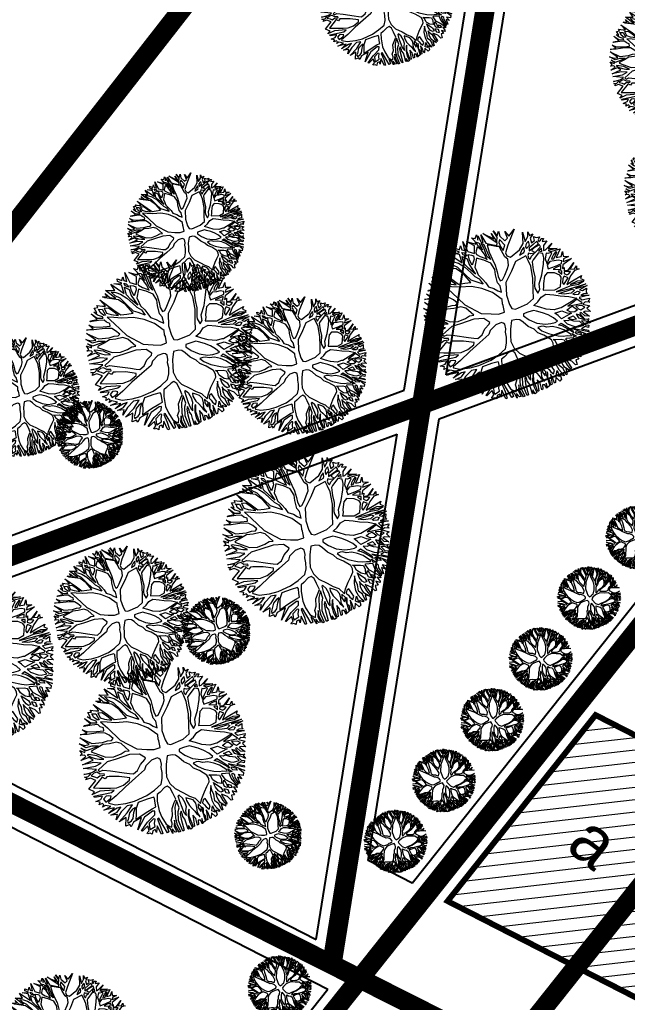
# Model space of a CAD drawing. Header units: metres. Extents: x -664657 to -643449, y -1076720 to -1062383.
# Drawn here: x -661167.8 to -661136.5, y -1065531.4 to -1065480.8 of the extents above; entities that cross this region are included whole.
import ezdxf

# ---------------------------------------------------------------- set-up
doc = ezdxf.new("R2010")
doc.units = ezdxf.units.M
doc.header["$LTSCALE"] = 0.1
doc.linetypes.add('DASHED', pattern=[19.05, 12.7, -6.35])
doc.linetypes.add('DIVIDE', pattern=[31.75, 12.7, -6.35, 0, -6.35, 0, -6.35])
doc.layers.get('0').update_dxf_attribs({"color": 8, "lineweight": 9})
for name, color, linetype in [('AA_THER_DOPRAVA', 142, 'Continuous'), ('AA_THER_KOMUNIKACE', 201, 'Continuous'), ('AA_THER_popis', 6, 'Continuous'), ('AA_THER_SRAFY KATASTR', 14, 'Continuous'), ('AA_THER_čerchovaná', 84, 'DIVIDE')]:
    doc.layers.add(name, color=color, linetype=linetype)
doc.layers.add('AA_THER_STAFAZ', color=252, linetype='Continuous', lineweight=0)
doc.styles.get("Standard").update_dxf_attribs({"font": 'arial.ttf', "width": 0.8})

# ---------------------------------------------------------------- blocks, each defined once
blk = doc.blocks.new('A$C0C461CEA')
for p, q in [((0.101, 0.706), (0.094, 0.804)), ((0.094, 0.804), (0.195, 0.61)), ((0.191, 0.795), (0.205, 0.826)), ((0.231, 0.749), (0.191, 0.795)), ((0.205, 0.826), (0.247, 0.779)), ((0.247, 0.779), (0.283, 0.818)), ((0.283, 0.818), (0.273, 0.766)), ((0.303, 0.735), (0.335, 0.855)), ((0.335, 0.855), (0.332, 0.706)), ((0.448, 0.732), (0.381, 0.832)), ((0.381, 0.832), (0.473, 0.745)), ((0.483, 0.777), (0.463, 0.845)), ((0.463, 0.845), (0.503, 0.812)), ((0.503, 0.812), (0.541, 0.849)), ((0.541, 0.849), (0.523, 0.775)), ((0.523, 0.775), (0.552, 0.829)), ((0.552, 0.829), (0.55, 0.733)), ((0.572, 0.716), (0.592, 0.82)), ((0.592, 0.82), (0.599, 0.69)), ((0.732, 0.619), (0.623, 0.824)), ((0.623, 0.824), (0.721, 0.691)), ((-0.108, 0.579), (-0.136, 0.688)), ((-0.136, 0.688), (-0.031, 0.479)), ((-0.062, 0.681), (-0.084, 0.71)), ((-0.084, 0.71), (-0.025, 0.681)), ((0.086, 0.573), (-0.062, 0.681)), ((-0.025, 0.681), (-0.029, 0.73)), ((-0.029, 0.73), (-0.001, 0.656)), ((0.063, 0.606), (-0.009, 0.765)), ((-0.009, 0.765), (0.101, 0.706)), ((0.049, 0.709), (0.1, 0.674)), ((0.071, 0.64), (0.049, 0.709)), ((0.1, 0.674), (0.148, 0.626)), ((0.214, 0.725), (0.134, 0.788)), ((0.134, 0.788), (0.212, 0.751)), ((0.195, 0.61), (0.214, 0.725)), ((0.212, 0.751), (0.231, 0.749)), ((0.226, 0.644), (0.236, 0.684)), ((0.236, 0.684), (0.278, 0.625)), ((0.256, 0.734), (0.28, 0.713)), ((0.257, 0.695), (0.256, 0.734)), ((0.272, 0.676), (0.257, 0.695)), ((0.291, 0.657), (0.272, 0.676)), ((0.273, 0.766), (0.303, 0.735)), ((0.28, 0.713), (0.29, 0.678)), ((0.29, 0.678), (0.291, 0.657)), ((0.298, 0.594), (0.316, 0.668)), ((0.316, 0.668), (0.354, 0.641)), ((0.332, 0.706), (0.398, 0.641)), ((0.398, 0.641), (0.448, 0.732)), ((0.438, 0.663), (0.419, 0.639)), ((0.471, 0.697), (0.438, 0.663)), ((0.482, 0.682), (0.471, 0.697)), ((0.473, 0.745), (0.483, 0.777)), ((0.492, 0.669), (0.482, 0.682)), ((0.49, 0.711), (0.491, 0.762)), ((0.505, 0.682), (0.49, 0.711)), ((0.491, 0.762), (0.519, 0.739)), ((0.503, 0.634), (0.492, 0.669)), ((0.518, 0.634), (0.505, 0.682)), ((0.519, 0.739), (0.518, 0.634)), ((0.539, 0.622), (0.547, 0.66)), ((0.544, 0.723), (0.568, 0.689)), ((0.547, 0.66), (0.544, 0.723)), ((0.55, 0.733), (0.572, 0.716)), ((0.568, 0.689), (0.562, 0.609)), ((0.6, 0.66), (0.581, 0.563)), ((0.599, 0.69), (0.656, 0.641)), ((0.629, 0.644), (0.6, 0.66)), ((0.721, 0.691), (0.725, 0.772)), ((0.725, 0.772), (0.739, 0.638)), ((0.739, 0.638), (0.773, 0.691)), ((0.773, 0.691), (0.762, 0.79)), ((0.762, 0.79), (0.78, 0.708)), ((0.78, 0.708), (0.782, 0.71)), ((0.782, 0.71), (0.826, 0.755)), ((0.826, 0.755), (0.807, 0.687)), ((0.807, 0.687), (0.84, 0.599)), ((1.024, 0.679), (0.847, 0.53)), ((0.888, 0.613), (0.897, 0.711)), ((0.897, 0.711), (0.915, 0.627)), ((0.915, 0.627), (1.024, 0.679)), ((-0.291, 0.473), (-0.326, 0.577)), ((-0.326, 0.577), (-0.279, 0.488)), ((-0.256, 0.522), (-0.284, 0.582)), ((-0.284, 0.582), (-0.25, 0.553)), ((-0.25, 0.553), (-0.251, 0.627)), ((-0.251, 0.627), (-0.205, 0.61)), ((-0.215, 0.587), (-0.164, 0.562)), ((-0.208, 0.57), (-0.215, 0.587)), ((-0.212, 0.536), (-0.208, 0.57)), ((-0.186, 0.48), (-0.212, 0.536)), ((-0.205, 0.61), (-0.205, 0.641)), ((-0.205, 0.641), (-0.143, 0.596)), ((-0.164, 0.562), (-0.163, 0.47)), ((-0.143, 0.596), (-0.108, 0.579)), ((-0.134, 0.562), (-0.138, 0.487)), ((-0.111, 0.544), (-0.134, 0.562)), ((-0.084, 0.536), (-0.111, 0.544)), ((-0.05, 0.471), (-0.084, 0.536)), ((-0.001, 0.656), (0.063, 0.606)), ((0.115, 0.58), (0.071, 0.64)), ((0.141, 0.467), (0.086, 0.573)), ((0.154, 0.458), (0.115, 0.58)), ((0.148, 0.626), (0.198, 0.54)), ((0.198, 0.54), (0.234, 0.438)), ((0.212, 0.581), (0.226, 0.644)), ((0.236, 0.499), (0.212, 0.581)), ((0.278, 0.625), (0.267, 0.543)), ((0.267, 0.543), (0.281, 0.388)), ((0.299, 0.519), (0.298, 0.594)), ((0.359, 0.578), (0.299, 0.519)), ((0.392, 0.572), (0.318, 0.477)), ((0.354, 0.641), (0.373, 0.618)), ((0.373, 0.618), (0.359, 0.578)), ((0.469, 0.501), (0.392, 0.572)), ((0.419, 0.639), (0.417, 0.618)), ((0.417, 0.618), (0.449, 0.568)), ((0.449, 0.568), (0.492, 0.518)), ((0.512, 0.575), (0.503, 0.634)), ((0.511, 0.491), (0.512, 0.575)), ((0.53, 0.531), (0.539, 0.622)), ((0.551, 0.471), (0.53, 0.531)), ((0.562, 0.609), (0.551, 0.471)), ((0.581, 0.563), (0.574, 0.456)), ((0.699, 0.587), (0.629, 0.644)), ((0.656, 0.641), (0.716, 0.594)), ((0.735, 0.569), (0.699, 0.587)), ((0.716, 0.594), (0.732, 0.619)), ((0.736, 0.502), (0.735, 0.569)), ((0.756, 0.617), (0.75, 0.55)), ((0.75, 0.55), (0.759, 0.494)), ((0.785, 0.647), (0.756, 0.617)), ((0.759, 0.494), (0.811, 0.549)), ((0.847, 0.53), (0.772, 0.454)), ((0.811, 0.549), (0.785, 0.647)), ((0.84, 0.599), (0.888, 0.613)), ((1.039, 0.454), (1.103, 0.589)), ((1.103, 0.589), (1.074, 0.465)), ((1.137, 0.506), (1.166, 0.562)), ((1.166, 0.562), (1.164, 0.508)), ((-0.394, 0.371), (-0.482, 0.412)), ((-0.482, 0.412), (-0.394, 0.388)), ((-0.394, 0.388), (-0.424, 0.459)), ((-0.424, 0.459), (-0.372, 0.399)), ((-0.386, 0.487), (-0.377, 0.497)), ((-0.28, 0.452), (-0.386, 0.487)), ((-0.377, 0.497), (-0.291, 0.473)), ((-0.372, 0.399), (-0.265, 0.347)), ((-0.209, 0.421), (-0.28, 0.452)), ((-0.279, 0.488), (-0.209, 0.448)), ((-0.207, 0.472), (-0.256, 0.522)), ((-0.209, 0.448), (-0.207, 0.472)), ((-0.194, 0.381), (-0.209, 0.421)), ((-0.163, 0.47), (-0.186, 0.48)), ((-0.157, 0.436), (-0.114, 0.321)), ((-0.081, 0.391), (-0.157, 0.436)), ((-0.138, 0.487), (-0.095, 0.443)), ((-0.095, 0.443), (-0.013, 0.385)), ((-0.013, 0.385), (-0.05, 0.471)), ((-0.031, 0.479), (0.019, 0.379)), ((0.175, 0.322), (0.141, 0.467)), ((0.193, 0.345), (0.154, 0.458)), ((0.234, 0.438), (0.258, 0.367)), ((0.281, 0.388), (0.236, 0.499)), ((0.314, 0.414), (0.309, 0.363)), ((0.318, 0.477), (0.314, 0.414)), ((0.532, 0.422), (0.469, 0.501)), ((0.492, 0.518), (0.511, 0.491)), ((0.54, 0.324), (0.532, 0.422)), ((0.574, 0.456), (0.571, 0.374)), ((0.738, 0.409), (0.736, 0.502)), ((0.76, 0.363), (0.738, 0.409)), ((0.772, 0.454), (0.768, 0.41)), ((0.768, 0.41), (0.8, 0.37)), ((0.8, 0.37), (0.955, 0.401)), ((0.955, 0.401), (1.039, 0.454)), ((1.022, 0.404), (0.983, 0.384)), ((1.008, 0.359), (1.022, 0.404)), ((1.06, 0.421), (1.046, 0.396)), ((1.046, 0.396), (1.046, 0.37)), ((1.085, 0.438), (1.06, 0.421)), ((1.074, 0.465), (1.137, 0.506)), ((1.117, 0.447), (1.085, 0.438)), ((1.102, 0.394), (1.117, 0.447)), ((1.154, 0.472), (1.142, 0.409)), ((1.142, 0.409), (1.193, 0.416)), ((1.213, 0.508), (1.154, 0.472)), ((1.164, 0.508), (1.213, 0.508)), ((1.193, 0.416), (1.206, 0.47)), ((1.206, 0.47), (1.232, 0.441)), ((1.232, 0.441), (1.276, 0.429)), ((1.276, 0.429), (1.239, 0.399)), ((1.239, 0.399), (1.239, 0.378)), ((1.266, 0.383), (1.281, 0.398)), ((1.281, 0.398), (1.308, 0.383)), ((-0.495, 0.221), (-0.55, 0.309)), ((-0.55, 0.309), (-0.495, 0.256)), ((-0.436, 0.238), (-0.503, 0.376)), ((-0.503, 0.376), (-0.397, 0.235)), ((-0.256, 0.32), (-0.394, 0.371)), ((-0.265, 0.347), (-0.176, 0.312)), ((-0.174, 0.275), (-0.256, 0.32)), ((-0.162, 0.346), (-0.194, 0.381)), ((-0.176, 0.312), (-0.162, 0.346)), ((-0.142, 0.224), (-0.174, 0.275)), ((-0.114, 0.321), (-0.04, 0.095)), ((0.012, 0.333), (-0.081, 0.391)), ((0.154, 0.269), (0.012, 0.333)), ((0.019, 0.379), (0.096, 0.349)), ((0.096, 0.349), (0.175, 0.322)), ((0.266, 0.178), (0.154, 0.269)), ((0.24, 0.295), (0.193, 0.345)), ((0.308, 0.222), (0.24, 0.295)), ((0.258, 0.367), (0.296, 0.309)), ((0.296, 0.309), (0.308, 0.222)), ((0.309, 0.363), (0.334, 0.286)), ((0.334, 0.286), (0.348, 0.221)), ((0.513, 0.258), (0.54, 0.324)), ((0.551, 0.283), (0.534, 0.218)), ((0.571, 0.374), (0.551, 0.283)), ((0.694, 0.255), (0.731, 0.289)), ((0.834, 0.289), (0.726, 0.197)), ((0.731, 0.289), (0.76, 0.363)), ((0.992, 0.29), (0.834, 0.289)), ((0.943, 0.354), (0.922, 0.336)), ((0.922, 0.336), (0.992, 0.342)), ((0.983, 0.384), (0.943, 0.354)), ((0.99, 0.219), (0.992, 0.29)), ((0.992, 0.342), (1.008, 0.359)), ((1.019, 0.28), (1.014, 0.25)), ((1.04, 0.305), (1.019, 0.28)), ((1.065, 0.28), (1.04, 0.305)), ((1.046, 0.37), (1.102, 0.394)), ((1.057, 0.251), (1.11, 0.266)), ((1.084, 0.364), (1.065, 0.329)), ((1.065, 0.329), (1.216, 0.353)), ((1.11, 0.266), (1.065, 0.28)), ((1.151, 0.377), (1.084, 0.364)), ((1.115, 0.327), (1.094, 0.318)), ((1.094, 0.318), (1.123, 0.272)), ((1.157, 0.334), (1.115, 0.327)), ((1.123, 0.272), (1.221, 0.303)), ((1.216, 0.393), (1.151, 0.377)), ((1.223, 0.332), (1.157, 0.334)), ((1.221, 0.277), (1.173, 0.268)), ((1.173, 0.268), (1.209, 0.239)), ((1.209, 0.239), (1.221, 0.277)), ((1.216, 0.353), (1.216, 0.393)), ((1.221, 0.303), (1.223, 0.332)), ((1.265, 0.299), (1.236, 0.242)), ((1.239, 0.378), (1.266, 0.383)), ((1.263, 0.236), (1.379, 0.275)), ((1.336, 0.335), (1.265, 0.299)), ((1.308, 0.383), (1.275, 0.358)), ((1.275, 0.358), (1.336, 0.335)), ((1.379, 0.275), (1.301, 0.236)), ((-0.612, 0.165), (-0.577, 0.172)), ((-0.557, 0.142), (-0.612, 0.165)), ((-0.577, 0.172), (-0.583, 0.229)), ((-0.583, 0.229), (-0.536, 0.174)), ((-0.551, 0.117), (-0.557, 0.142)), ((-0.526, 0.187), (-0.556, 0.247)), ((-0.556, 0.247), (-0.505, 0.187)), ((-0.536, 0.174), (-0.526, 0.187)), ((-0.505, 0.187), (-0.335, 0.163)), ((-0.495, 0.256), (-0.436, 0.238)), ((-0.415, 0.205), (-0.495, 0.221)), ((-0.444, 0.15), (-0.46, 0.141)), ((-0.46, 0.141), (-0.318, -0.013)), ((-0.353, 0.149), (-0.444, 0.15)), ((-0.335, 0.163), (-0.415, 0.205)), ((-0.397, 0.235), (-0.263, 0.181)), ((-0.273, 0.155), (-0.353, 0.149)), ((-0.191, 0.121), (-0.273, 0.155)), ((-0.263, 0.181), (-0.194, 0.167)), ((-0.194, 0.167), (-0.145, 0.146)), ((-0.145, 0.146), (-0.114, 0.159)), ((-0.114, 0.159), (-0.142, 0.224)), ((0.364, 0.065), (0.266, 0.178)), ((0.348, 0.221), (0.354, 0.16)), ((0.354, 0.16), (0.409, 0.103)), ((0.485, 0.148), (0.513, 0.258)), ((0.498, 0.096), (0.485, 0.148)), ((0.534, 0.218), (0.533, 0.155)), ((0.533, 0.155), (0.567, 0.153)), ((0.567, 0.153), (0.619, 0.192)), ((0.726, 0.197), (0.588, 0.099)), ((0.619, 0.192), (0.694, 0.255)), ((0.934, -0.024), (0.985, 0.138)), ((0.985, 0.138), (0.99, 0.219)), ((1.029, 0.181), (0.99, 0.078)), ((1.014, 0.25), (1.022, 0.223)), ((1.022, 0.223), (1.057, 0.251)), ((1.054, 0.196), (1.029, 0.181)), ((1.161, 0.247), (1.054, 0.196)), ((1.15, 0.081), (1.193, 0.151)), ((1.207, 0.21), (1.161, 0.247)), ((1.193, 0.151), (1.207, 0.21)), ((1.249, 0.194), (1.201, 0.132)), ((1.201, 0.132), (1.201, 0.118)), ((1.236, 0.242), (1.263, 0.236)), ((1.268, 0.179), (1.249, 0.194)), ((1.314, 0.169), (1.268, 0.179)), ((1.277, 0.128), (1.319, 0.158)), ((1.411, 0.18), (1.289, 0.213)), ((1.289, 0.213), (1.317, 0.184)), ((1.301, 0.236), (1.411, 0.18)), ((1.305, 0.077), (1.384, 0.138)), ((1.319, 0.158), (1.314, 0.169)), ((1.317, 0.184), (1.443, 0.155)), ((1.367, 0.149), (1.327, 0.131)), ((1.443, 0.155), (1.34, 0.081)), ((1.384, 0.138), (1.367, 0.149)), ((-0.493, -0.002), (-0.644, 0.041)), ((-0.644, 0.041), (-0.485, 0.03)), ((-0.635, 0.101), (-0.551, 0.117)), ((-0.519, 0.086), (-0.635, 0.101)), ((-0.509, 0.126), (-0.526, 0.126)), ((-0.526, 0.126), (-0.492, 0.08)), ((-0.485, 0.03), (-0.519, 0.086)), ((-0.416, 0.057), (-0.509, 0.126)), ((-0.492, 0.08), (-0.453, 0.038)), ((-0.453, 0.038), (-0.411, 0.003)), ((-0.354, -0.026), (-0.416, 0.057)), ((-0.411, 0.003), (-0.354, -0.026)), ((-0.099, 0.096), (-0.191, 0.121)), ((-0.05, 0.048), (-0.099, 0.096)), ((0, -0.086), (-0.05, 0.048)), ((-0.04, 0.095), (0.101, -0.11)), ((0.435, -0.079), (0.364, 0.065)), ((0.409, 0.103), (0.439, 0.053)), ((0.439, 0.053), (0.476, 0.01)), ((0.476, 0.01), (0.498, 0.096)), ((0.588, 0.099), (0.514, -0.053)), ((0.99, 0.078), (0.966, -0.017)), ((1.064, -0.035), (1.15, 0.081)), ((1.184, 0.044), (1.176, -0.007)), ((1.242, 0.072), (1.184, 0.044)), ((1.201, 0.118), (1.192, 0.06)), ((1.192, 0.06), (1.242, 0.105)), ((1.242, 0.105), (1.277, 0.128)), ((1.297, 0.051), (1.242, 0.072)), ((1.294, 0.108), (1.276, 0.086)), ((1.276, 0.086), (1.305, 0.077)), ((1.327, 0.131), (1.294, 0.108)), ((1.347, 0.037), (1.297, 0.051)), ((1.34, 0.081), (1.406, 0.061)), ((1.386, 0.006), (1.347, 0.037)), ((1.367, -0.026), (1.386, 0.006)), ((1.421, 0.016), (1.398, -0.011)), ((1.406, 0.061), (1.454, 0.109)), ((1.495, 0.013), (1.421, 0.016)), ((1.454, 0.109), (1.431, 0.05)), ((1.431, 0.05), (1.495, 0.013)), ((-0.672, -0.144), (-0.697, -0.115)), ((-0.697, -0.115), (-0.649, -0.134)), ((-0.599, -0.118), (-0.687, -0.081)), ((-0.687, -0.081), (-0.582, -0.108)), ((-0.508, -0.101), (-0.659, -0.004)), ((-0.659, -0.004), (-0.5, -0.057)), ((-0.649, -0.134), (-0.599, -0.118)), ((-0.561, -0.129), (-0.611, -0.142)), ((-0.582, -0.108), (-0.544, -0.105)), ((-0.519, -0.137), (-0.561, -0.129)), ((-0.544, -0.105), (-0.508, -0.101)), ((-0.5, -0.057), (-0.412, -0.054)), ((-0.412, -0.054), (-0.493, -0.002)), ((-0.33, -0.078), (-0.491, -0.12)), ((-0.491, -0.12), (-0.481, -0.145)), ((-0.208, -0.104), (-0.33, -0.078)), ((-0.318, -0.013), (-0.221, -0.06)), ((-0.221, -0.06), (-0.118, -0.072)), ((-0.023, -0.134), (-0.208, -0.104)), ((-0.118, -0.072), (-0.051, -0.067)), ((-0.051, -0.067), (0, -0.086)), ((0.101, -0.11), (0.215, -0.18)), ((0.412, -0.132), (0.435, -0.079)), ((0.514, -0.053), (0.492, -0.182)), ((0.864, -0.159), (0.934, -0.024)), ((0.908, -0.119), (0.897, -0.15)), ((0.966, -0.017), (0.908, -0.119)), ((0.946, -0.198), (0.973, -0.127)), ((0.973, -0.127), (1.064, -0.035)), ((1.084, -0.067), (1.026, -0.151)), ((1.138, -0.047), (1.084, -0.067)), ((1.225, -0.095), (1.138, -0.047)), ((1.176, -0.007), (1.277, -0.02)), ((1.271, -0.153), (1.225, -0.095)), ((1.231, -0.04), (1.321, -0.091)), ((1.289, -0.041), (1.231, -0.04)), ((1.277, -0.02), (1.367, -0.026)), ((1.324, -0.116), (1.277, -0.096)), ((1.277, -0.096), (1.303, -0.157)), ((1.346, -0.047), (1.289, -0.041)), ((1.303, -0.157), (1.324, -0.116)), ((1.321, -0.091), (1.346, -0.047)), ((1.374, -0.053), (1.346, -0.093)), ((1.346, -0.093), (1.374, -0.091)), ((1.374, -0.091), (1.353, -0.129)), ((1.353, -0.129), (1.41, -0.147)), ((1.514, -0.029), (1.374, -0.053)), ((1.398, -0.011), (1.514, -0.029)), ((1.41, -0.147), (1.519, -0.094)), ((1.519, -0.094), (1.431, -0.145)), ((-0.721, -0.288), (-0.583, -0.227)), ((-0.701, -0.157), (-0.672, -0.144)), ((-0.634, -0.167), (-0.701, -0.157)), ((-0.49, -0.229), (-0.658, -0.302)), ((-0.583, -0.227), (-0.634, -0.167)), ((-0.611, -0.142), (-0.575, -0.175)), ((-0.575, -0.175), (-0.552, -0.204)), ((-0.552, -0.204), (-0.506, -0.197)), ((-0.491, -0.179), (-0.519, -0.137)), ((-0.506, -0.197), (-0.448, -0.22)), ((-0.444, -0.203), (-0.491, -0.179)), ((-0.465, -0.267), (-0.49, -0.229)), ((-0.481, -0.145), (-0.435, -0.149)), ((-0.431, -0.251), (-0.465, -0.267)), ((-0.448, -0.22), (-0.444, -0.203)), ((-0.435, -0.149), (-0.35, -0.207)), ((-0.402, -0.266), (-0.431, -0.251)), ((-0.35, -0.207), (-0.2, -0.314)), ((0.101, -0.19), (-0.023, -0.134)), ((0.147, -0.271), (0.101, -0.19)), ((0.215, -0.18), (0.302, -0.23)), ((0.302, -0.23), (0.386, -0.241)), ((0.386, -0.241), (0.412, -0.157)), ((0.412, -0.157), (0.412, -0.132)), ((0.492, -0.182), (0.493, -0.246)), ((0.493, -0.246), (0.533, -0.274)), ((0.71, -0.29), (0.814, -0.262)), ((0.814, -0.262), (0.864, -0.159)), ((0.897, -0.15), (0.901, -0.228)), ((0.901, -0.228), (0.946, -0.198)), ((1.009, -0.187), (0.98, -0.225)), ((0.98, -0.225), (1.12, -0.297)), ((1.026, -0.151), (1.009, -0.187)), ((1.208, -0.294), (1.276, -0.187)), ((1.287, -0.212), (1.256, -0.26)), ((1.256, -0.26), (1.262, -0.288)), ((1.262, -0.288), (1.356, -0.236)), ((1.276, -0.187), (1.271, -0.153)), ((1.318, -0.192), (1.287, -0.212)), ((1.394, -0.229), (1.298, -0.308)), ((1.356, -0.236), (1.318, -0.192)), ((1.347, -0.14), (1.333, -0.161)), ((1.333, -0.161), (1.36, -0.194)), ((1.368, -0.148), (1.347, -0.14)), ((1.36, -0.194), (1.389, -0.194)), ((1.4, -0.166), (1.368, -0.148)), ((1.389, -0.194), (1.421, -0.179)), ((1.476, -0.191), (1.394, -0.229)), ((1.421, -0.179), (1.4, -0.166)), ((1.431, -0.145), (1.486, -0.17)), ((1.541, -0.201), (1.476, -0.191)), ((1.486, -0.17), (1.527, -0.148)), ((1.527, -0.148), (1.511, -0.184)), ((1.511, -0.184), (1.541, -0.201)), ((-0.722, -0.374), (-0.67, -0.354)), ((-0.605, -0.381), (-0.722, -0.374)), ((-0.67, -0.354), (-0.721, -0.288)), ((-0.658, -0.302), (-0.588, -0.343)), ((-0.429, -0.459), (-0.605, -0.381)), ((-0.588, -0.343), (-0.459, -0.411)), ((-0.281, -0.328), (-0.402, -0.266)), ((-0.167, -0.411), (-0.281, -0.328)), ((-0.2, -0.314), (-0.141, -0.358)), ((-0.141, -0.358), (-0.098, -0.387)), ((-0.098, -0.387), (-0.025, -0.371)), ((-0.025, -0.371), (0.046, -0.318)), ((0.046, -0.318), (0.128, -0.29)), ((0.101, -0.37), (0.06, -0.41)), ((0.202, -0.337), (0.101, -0.37)), ((0.128, -0.29), (0.147, -0.271)), ((0.284, -0.347), (0.202, -0.337)), ((0.301, -0.364), (0.284, -0.347)), ((0.295, -0.448), (0.313, -0.389)), ((0.313, -0.389), (0.301, -0.364)), ((0.414, -0.386), (0.348, -0.481)), ((0.482, -0.404), (0.414, -0.386)), ((0.533, -0.274), (0.71, -0.29)), ((0.601, -0.382), (0.587, -0.408)), ((0.66, -0.39), (0.601, -0.382)), ((0.74, -0.406), (0.66, -0.39)), ((0.773, -0.347), (0.846, -0.329)), ((0.833, -0.407), (0.773, -0.347)), ((0.846, -0.329), (0.914, -0.295)), ((0.914, -0.295), (0.987, -0.292)), ((0.987, -0.292), (1.076, -0.35)), ((1.076, -0.35), (1.146, -0.402)), ((1.12, -0.297), (1.208, -0.294)), ((1.322, -0.346), (1.122, -0.328)), ((1.122, -0.328), (1.314, -0.377)), ((1.146, -0.366), (1.331, -0.398)), ((1.205, -0.406), (1.146, -0.366)), ((1.298, -0.308), (1.389, -0.301)), ((1.314, -0.377), (1.526, -0.421)), ((1.436, -0.382), (1.322, -0.346)), ((1.439, -0.334), (1.334, -0.329)), ((1.334, -0.329), (1.521, -0.375)), ((1.389, -0.301), (1.527, -0.295)), ((1.521, -0.375), (1.436, -0.382)), ((1.513, -0.369), (1.439, -0.334)), ((1.527, -0.295), (1.496, -0.321)), ((1.496, -0.321), (1.528, -0.358)), ((1.528, -0.358), (1.513, -0.369)), ((-0.671, -0.512), (-0.715, -0.477)), ((-0.715, -0.477), (-0.643, -0.483)), ((-0.705, -0.422), (-0.705, -0.403)), ((-0.705, -0.403), (-0.475, -0.468)), ((-0.602, -0.457), (-0.705, -0.422)), ((-0.697, -0.539), (-0.671, -0.512)), ((-0.643, -0.483), (-0.602, -0.457)), ((-0.562, -0.478), (-0.608, -0.497)), ((-0.608, -0.497), (-0.603, -0.545)), ((-0.528, -0.49), (-0.562, -0.478)), ((-0.5, -0.512), (-0.528, -0.49)), ((-0.523, -0.534), (-0.5, -0.512)), ((-0.475, -0.468), (-0.429, -0.459)), ((-0.459, -0.411), (-0.383, -0.446)), ((-0.274, -0.489), (-0.439, -0.537)), ((-0.383, -0.446), (-0.284, -0.456)), ((-0.284, -0.456), (-0.182, -0.436)), ((-0.099, -0.448), (-0.274, -0.489)), ((-0.182, -0.436), (-0.167, -0.411)), ((0.06, -0.41), (-0.099, -0.448)), ((0.252, -0.551), (0.271, -0.484)), ((0.271, -0.484), (0.295, -0.448)), ((0.348, -0.481), (0.309, -0.559)), ((0.518, -0.429), (0.482, -0.404)), ((0.544, -0.477), (0.518, -0.429)), ((0.574, -0.561), (0.544, -0.477)), ((0.587, -0.408), (0.628, -0.487)), ((0.628, -0.487), (0.7, -0.576)), ((0.768, -0.431), (0.74, -0.406)), ((0.831, -0.489), (0.768, -0.431)), ((0.885, -0.552), (0.831, -0.489)), ((0.896, -0.469), (0.833, -0.407)), ((0.987, -0.527), (0.896, -0.469)), ((1.146, -0.402), (1.247, -0.462)), ((1.293, -0.438), (1.205, -0.406)), ((1.247, -0.462), (1.328, -0.531)), ((1.35, -0.423), (1.293, -0.438)), ((1.308, -0.455), (1.382, -0.454)), ((1.323, -0.478), (1.308, -0.455)), ((1.367, -0.498), (1.323, -0.478)), ((1.331, -0.398), (1.35, -0.423)), ((1.403, -0.475), (1.367, -0.498)), ((1.526, -0.421), (1.375, -0.412)), ((1.375, -0.412), (1.53, -0.449)), ((1.382, -0.454), (1.403, -0.475)), ((1.434, -0.521), (1.395, -0.521)), ((1.395, -0.521), (1.492, -0.575)), ((1.53, -0.449), (1.415, -0.452)), ((1.415, -0.452), (1.445, -0.477)), ((1.485, -0.543), (1.434, -0.521)), ((1.445, -0.477), (1.505, -0.474)), ((1.505, -0.474), (1.477, -0.522)), ((1.477, -0.522), (1.485, -0.543)), ((-0.651, -0.541), (-0.697, -0.539)), ((-0.537, -0.67), (-0.676, -0.63)), ((-0.676, -0.63), (-0.569, -0.633)), ((-0.67, -0.585), (-0.643, -0.564)), ((-0.628, -0.583), (-0.67, -0.585)), ((-0.643, -0.564), (-0.651, -0.541)), ((-0.569, -0.633), (-0.628, -0.583)), ((-0.603, -0.545), (-0.555, -0.54)), ((-0.569, -0.566), (-0.571, -0.578)), ((-0.571, -0.578), (-0.503, -0.638)), ((-0.439, -0.537), (-0.569, -0.566)), ((-0.555, -0.54), (-0.523, -0.534)), ((-0.503, -0.638), (-0.373, -0.687)), ((0.165, -0.682), (0.215, -0.623)), ((0.215, -0.623), (0.252, -0.551)), ((0.276, -0.629), (0.273, -0.73)), ((0.309, -0.559), (0.276, -0.629)), ((0.627, -0.632), (0.574, -0.561)), ((0.648, -0.697), (0.627, -0.632)), ((0.68, -0.635), (0.71, -0.698)), ((0.723, -0.641), (0.68, -0.635)), ((0.7, -0.576), (0.793, -0.643)), ((0.755, -0.654), (0.723, -0.641)), ((0.793, -0.687), (0.755, -0.654)), ((0.793, -0.643), (0.86, -0.669)), ((0.927, -0.618), (0.885, -0.552)), ((0.953, -0.683), (0.927, -0.618)), ((0.973, -0.572), (1.072, -0.589)), ((0.997, -0.622), (0.973, -0.572)), ((1.063, -0.541), (0.987, -0.527)), ((1.018, -0.681), (0.997, -0.622)), ((1.084, -0.55), (1.063, -0.541)), ((1.072, -0.589), (1.119, -0.642)), ((1.24, -0.542), (1.084, -0.55)), ((1.119, -0.642), (1.171, -0.679)), ((1.135, -0.61), (1.181, -0.601)), ((1.169, -0.658), (1.135, -0.61)), ((1.218, -0.683), (1.169, -0.658)), ((1.271, -0.556), (1.173, -0.572)), ((1.173, -0.572), (1.345, -0.623)), ((1.181, -0.601), (1.228, -0.603)), ((1.228, -0.603), (1.262, -0.674)), ((1.328, -0.531), (1.24, -0.542)), ((1.339, -0.652), (1.266, -0.621)), ((1.266, -0.621), (1.279, -0.67)), ((1.32, -0.545), (1.271, -0.556)), ((1.362, -0.62), (1.32, -0.545)), ((1.367, -0.69), (1.339, -0.652)), ((1.345, -0.623), (1.362, -0.62)), ((1.492, -0.575), (1.361, -0.539)), ((1.361, -0.539), (1.376, -0.585)), ((1.404, -0.631), (1.364, -0.641)), ((1.364, -0.641), (1.432, -0.706)), ((1.376, -0.585), (1.48, -0.613)), ((1.457, -0.664), (1.404, -0.631)), ((1.461, -0.634), (1.444, -0.636)), ((1.444, -0.636), (1.457, -0.664)), ((1.48, -0.613), (1.461, -0.634)), ((-0.639, -0.698), (-0.537, -0.67)), ((-0.507, -0.691), (-0.639, -0.698)), ((-0.54, -0.767), (-0.622, -0.732)), ((-0.622, -0.732), (-0.532, -0.735)), ((-0.483, -0.76), (-0.59, -0.822)), ((-0.59, -0.822), (-0.54, -0.767)), ((-0.532, -0.735), (-0.456, -0.699)), ((-0.456, -0.699), (-0.507, -0.691)), ((-0.374, -0.724), (-0.483, -0.76)), ((-0.416, -0.81), (-0.302, -0.746)), ((-0.302, -0.746), (-0.374, -0.724)), ((-0.373, -0.687), (-0.256, -0.714)), ((-0.221, -0.753), (-0.283, -0.813)), ((-0.256, -0.714), (-0.076, -0.727)), ((-0.092, -0.771), (-0.221, -0.753)), ((-0.004, -0.791), (-0.092, -0.771)), ((-0.076, -0.727), (0.048, -0.713)), ((0.055, -0.78), (0.014, -0.86)), ((0.048, -0.713), (0.165, -0.682)), ((0.103, -0.771), (0.055, -0.78)), ((0.185, -0.745), (0.103, -0.771)), ((0.227, -0.745), (0.185, -0.745)), ((0.25, -0.786), (0.227, -0.745)), ((0.249, -0.862), (0.25, -0.786)), ((0.273, -0.73), (0.303, -0.824)), ((0.706, -0.765), (0.648, -0.697)), ((0.766, -0.864), (0.706, -0.765)), ((0.71, -0.698), (0.771, -0.775)), ((0.771, -0.775), (0.873, -0.86)), ((0.861, -0.713), (0.793, -0.687)), ((0.86, -0.669), (0.919, -0.683)), ((0.923, -0.765), (0.861, -0.713)), ((0.919, -0.683), (0.953, -0.683)), ((0.975, -0.826), (0.923, -0.765)), ((0.943, -0.738), (0.987, -0.729)), ((0.979, -0.769), (0.943, -0.738)), ((1.005, -0.804), (0.979, -0.769)), ((0.987, -0.729), (1.026, -0.796)), ((1.087, -0.68), (1.018, -0.681)), ((1.033, -0.716), (1.053, -0.774)), ((1.078, -0.743), (1.033, -0.716)), ((1.053, -0.774), (1.127, -0.856)), ((1.111, -0.744), (1.078, -0.743)), ((1.171, -0.679), (1.087, -0.68)), ((1.099, -0.713), (1.174, -0.717)), ((1.139, -0.759), (1.099, -0.713)), ((1.151, -0.786), (1.111, -0.744)), ((1.193, -0.78), (1.139, -0.759)), ((1.217, -0.83), (1.151, -0.786)), ((1.174, -0.717), (1.193, -0.78)), ((1.262, -0.674), (1.218, -0.683)), ((1.22, -0.716), (1.225, -0.775)), ((1.246, -0.741), (1.22, -0.716)), ((1.225, -0.775), (1.289, -0.835)), ((1.269, -0.792), (1.246, -0.741)), ((1.292, -0.73), (1.269, -0.733)), ((1.269, -0.733), (1.293, -0.833)), ((1.279, -0.67), (1.304, -0.696)), ((1.314, -0.791), (1.292, -0.73)), ((1.304, -0.696), (1.367, -0.69)), ((1.351, -0.74), (1.321, -0.736)), ((1.321, -0.736), (1.366, -0.826)), ((1.406, -0.775), (1.351, -0.74)), ((1.432, -0.706), (1.386, -0.715)), ((1.386, -0.715), (1.406, -0.775)), ((-0.568, -0.862), (-0.416, -0.81)), ((-0.457, -0.859), (-0.568, -0.862)), ((-0.519, -0.958), (-0.457, -0.859)), ((-0.463, -0.909), (-0.469, -0.936)), ((-0.446, -0.892), (-0.463, -0.909)), ((-0.388, -0.824), (-0.446, -0.892)), ((-0.415, -0.93), (-0.381, -0.913)), ((-0.329, -0.8), (-0.388, -0.824)), ((-0.381, -0.913), (-0.335, -0.847)), ((-0.322, -0.887), (-0.355, -0.942)), ((-0.335, -0.847), (-0.287, -0.798)), ((-0.287, -0.798), (-0.329, -0.8)), ((-0.283, -0.813), (-0.322, -0.887)), ((-0.206, -0.924), (-0.095, -0.918)), ((-0.095, -0.918), (-0.04, -0.918)), ((-0.04, -0.918), (-0.024, -0.869)), ((0.014, -0.86), (-0.027, -0.987)), ((-0.024, -0.869), (-0.002, -0.812)), ((-0.002, -0.812), (-0.004, -0.791)), ((0.243, -0.953), (0.249, -0.862)), ((0.303, -0.824), (0.376, -0.924)), ((0.75, -0.958), (0.766, -0.918)), ((0.766, -0.918), (0.766, -0.864)), ((0.789, -0.874), (0.884, -0.921)), ((0.804, -0.903), (0.789, -0.874)), ((0.804, -0.956), (0.804, -0.903)), ((0.873, -0.86), (0.932, -0.9)), ((0.884, -0.921), (0.914, -0.946)), ((0.932, -0.9), (0.98, -0.916)), ((1.031, -0.928), (0.975, -0.826)), ((0.98, -0.916), (1.029, -0.945)), ((1.045, -0.869), (1.005, -0.804)), ((1.026, -0.796), (1.051, -0.84)), ((1.075, -0.925), (1.045, -0.869)), ((1.05, -0.921), (1.086, -0.98)), ((1.051, -0.97), (1.05, -0.921)), ((1.051, -0.84), (1.075, -0.882)), ((1.075, -0.882), (1.075, -0.925)), ((1.259, -1.006), (1.085, -0.865)), ((1.085, -0.865), (1.242, -1.046)), ((1.098, -0.94), (1.107, -0.921)), ((1.107, -0.921), (1.156, -0.965)), ((1.127, -0.856), (1.163, -0.878)), ((1.163, -0.878), (1.239, -0.897)), ((1.249, -0.922), (1.189, -0.924)), ((1.239, -0.897), (1.217, -0.83)), ((1.293, -0.863), (1.24, -0.831)), ((1.24, -0.831), (1.264, -0.903)), ((1.281, -0.953), (1.249, -0.922)), ((1.264, -0.903), (1.302, -0.93)), ((1.289, -0.835), (1.269, -0.792)), ((1.293, -0.833), (1.345, -0.856)), ((1.327, -0.913), (1.293, -0.863)), ((1.366, -0.826), (1.314, -0.791)), ((1.345, -0.856), (1.318, -0.856)), ((1.318, -0.856), (1.327, -0.913)), ((-0.458, -0.964), (-0.519, -0.958)), ((-0.469, -0.936), (-0.415, -0.93)), ((-0.456, -0.999), (-0.458, -0.964)), ((-0.402, -0.959), (-0.456, -0.999)), ((-0.275, -0.955), (-0.402, -0.959)), ((-0.396, -1.075), (-0.275, -0.955)), ((-0.237, -0.968), (-0.396, -1.075)), ((-0.36, -1.114), (-0.235, -1.047)), ((-0.355, -0.942), (-0.206, -0.924)), ((-0.105, -0.95), (-0.237, -0.968)), ((-0.235, -1.047), (-0.102, -1.004)), ((-0.142, -1.045), (-0.222, -1.071)), ((-0.125, -1.059), (-0.142, -1.045)), ((-0.078, -0.962), (-0.105, -0.95)), ((-0.102, -1.004), (-0.078, -0.962)), ((-0.027, -0.987), (-0.034, -1.08)), ((0.102, -1.129), (0.142, -1.04)), ((0.184, -1.043), (0.122, -1.171)), ((0.142, -1.04), (0.206, -0.982)), ((0.246, -0.974), (0.184, -1.043)), ((0.206, -0.982), (0.243, -0.953)), ((0.23, -1.077), (0.246, -0.974)), ((0.277, -0.999), (0.264, -1.085)), ((0.292, -0.925), (0.277, -0.999)), ((0.309, -0.927), (0.292, -0.925)), ((0.33, -0.981), (0.309, -0.927)), ((0.321, -1.112), (0.333, -1.053)), ((0.333, -1.053), (0.33, -0.981)), ((0.374, -0.999), (0.362, -1.036)), ((0.362, -1.036), (0.365, -1.114)), ((0.41, -1.033), (0.374, -0.999)), ((0.376, -0.924), (0.427, -1.003)), ((0.444, -1.071), (0.41, -1.033)), ((0.427, -1.003), (0.48, -1.062)), ((0.558, -1.109), (0.631, -1.046)), ((0.631, -1.046), (0.693, -0.999)), ((0.746, -1.013), (0.692, -1.098)), ((0.693, -0.999), (0.75, -0.958)), ((0.726, -1.085), (0.746, -1.013)), ((0.79, -1.059), (0.793, -1.031)), ((0.793, -1.031), (0.796, -0.994)), ((0.796, -0.994), (0.85, -1.098)), ((0.813, -0.977), (0.804, -0.956)), ((0.841, -1.024), (0.813, -0.977)), ((0.885, -1.058), (0.841, -1.024)), ((0.914, -0.998), (0.885, -1.058)), ((0.906, -1.064), (0.934, -1.03)), ((0.914, -0.946), (0.914, -0.998)), ((0.934, -1.03), (0.94, -1.076)), ((0.939, -0.942), (0.95, -1.023)), ((0.95, -0.942), (0.939, -0.942)), ((1.04, -0.98), (0.95, -0.942)), ((0.95, -1.023), (1.001, -1.095)), ((1.029, -0.945), (1.031, -0.928)), ((1.032, -1.052), (1.04, -0.98)), ((1.059, -1.178), (1.032, -1.052)), ((1.086, -0.98), (1.051, -0.97)), ((1.059, -1.012), (1.058, -1.092)), ((1.08, -1.009), (1.059, -1.012)), ((1.097, -1.037), (1.08, -1.009)), ((1.085, -1.069), (1.097, -1.037)), ((1.105, -0.963), (1.098, -0.94)), ((1.156, -0.996), (1.105, -0.963)), ((1.192, -1.097), (1.14, -1.053)), ((1.14, -1.053), (1.155, -1.127)), ((1.156, -0.965), (1.156, -0.996)), ((1.242, -1.046), (1.185, -0.992)), ((1.185, -0.992), (1.213, -1.063)), ((1.189, -0.924), (1.265, -0.987)), ((1.265, -0.987), (1.259, -1.006)), ((1.302, -0.93), (1.281, -0.953)), ((-0.351, -1.121), (-0.36, -1.114)), ((-0.255, -1.094), (-0.351, -1.121)), ((-0.305, -1.172), (-0.267, -1.159)), ((-0.305, -1.187), (-0.305, -1.172)), ((-0.267, -1.159), (-0.255, -1.094)), ((-0.227, -1.182), (-0.254, -1.22)), ((-0.242, -1.119), (-0.248, -1.151)), ((-0.248, -1.151), (-0.172, -1.146)), ((-0.222, -1.071), (-0.242, -1.119)), ((-0.189, -1.184), (-0.227, -1.182)), ((-0.141, -1.15), (-0.193, -1.224)), ((-0.193, -1.224), (-0.189, -1.184)), ((-0.172, -1.146), (-0.16, -1.106)), ((-0.16, -1.106), (-0.125, -1.059)), ((-0.146, -1.278), (-0.141, -1.15)), ((-0.109, -1.185), (-0.125, -1.278)), ((-0.098, -1.074), (-0.109, -1.185)), ((-0.075, -1.069), (-0.098, -1.074)), ((-0.066, -1.3), (-0.075, -1.069)), ((-0.034, -1.08), (-0.027, -1.189)), ((0.051, -1.215), (0.056, -1.171)), ((0.056, -1.171), (0.102, -1.129)), ((0.122, -1.171), (0.102, -1.252)), ((0.143, -1.221), (0.197, -1.113)), ((0.207, -1.153), (0.183, -1.225)), ((0.197, -1.113), (0.23, -1.077)), ((0.232, -1.127), (0.207, -1.153)), ((0.219, -1.203), (0.227, -1.18)), ((0.227, -1.18), (0.232, -1.127)), ((0.264, -1.085), (0.258, -1.15)), ((0.258, -1.15), (0.261, -1.188)), ((0.267, -1.213), (0.294, -1.15)), ((0.325, -1.162), (0.284, -1.234)), ((0.294, -1.15), (0.321, -1.112)), ((0.297, -1.24), (0.34, -1.156)), ((0.34, -1.156), (0.325, -1.162)), ((0.365, -1.114), (0.382, -1.166)), ((0.382, -1.166), (0.395, -1.216)), ((0.418, -1.245), (0.443, -1.184)), ((0.443, -1.184), (0.457, -1.127)), ((0.457, -1.127), (0.444, -1.071)), ((0.48, -1.148), (0.458, -1.192)), ((0.48, -1.062), (0.512, -1.16)), ((0.5, -1.209), (0.48, -1.148)), ((0.512, -1.16), (0.558, -1.109)), ((0.564, -1.133), (0.538, -1.164)), ((0.538, -1.164), (0.551, -1.2)), ((0.596, -1.13), (0.564, -1.133)), ((0.603, -1.193), (0.596, -1.13)), ((0.692, -1.098), (0.664, -1.19)), ((0.695, -1.217), (0.726, -1.131)), ((0.726, -1.131), (0.726, -1.085)), ((0.745, -1.173), (0.74, -1.228)), ((0.766, -1.11), (0.745, -1.173)), ((0.77, -1.152), (0.766, -1.11)), ((0.794, -1.206), (0.77, -1.152)), ((0.802, -1.122), (0.79, -1.059)), ((0.821, -1.155), (0.802, -1.122)), ((0.873, -1.249), (0.817, -1.181)), ((0.817, -1.181), (0.817, -1.235)), ((0.854, -1.157), (0.821, -1.155)), ((0.85, -1.098), (0.854, -1.157)), ((0.88, -1.134), (0.881, -1.188)), ((0.924, -1.173), (0.88, -1.134)), ((0.903, -1.11), (0.906, -1.064)), ((0.924, -1.139), (0.903, -1.11)), ((0.919, -1.222), (0.924, -1.173)), ((0.939, -1.127), (0.924, -1.139)), ((0.94, -1.076), (0.939, -1.127)), ((0.949, -1.154), (0.955, -1.101)), ((0.985, -1.168), (0.949, -1.154)), ((0.955, -1.101), (0.983, -1.126)), ((0.983, -1.126), (0.985, -1.168)), ((1.001, -1.095), (1.036, -1.157)), ((1.044, -1.201), (1.006, -1.17)), ((1.006, -1.17), (1.011, -1.208)), ((1.036, -1.157), (1.049, -1.184)), ((1.049, -1.184), (1.044, -1.201)), ((1.058, -1.092), (1.075, -1.163)), ((1.075, -1.163), (1.059, -1.178)), ((1.092, -1.167), (1.085, -1.069)), ((1.103, -1.165), (1.092, -1.167)), ((1.115, -1.083), (1.103, -1.165)), ((1.155, -1.127), (1.115, -1.083)), ((1.213, -1.063), (1.192, -1.097)), ((-0.273, -1.193), (-0.305, -1.187)), ((-0.254, -1.22), (-0.273, -1.193)), ((-0.125, -1.278), (-0.146, -1.278)), ((-0.041, -1.296), (-0.066, -1.3)), ((-0.029, -1.216), (-0.041, -1.296)), ((-0.006, -1.273), (-0.029, -1.216)), ((-0.027, -1.189), (0.003, -1.241)), ((-0.005, -1.34), (-0.006, -1.273)), ((0.016, -1.281), (-0.005, -1.34)), ((0.003, -1.241), (0.022, -1.26)), ((0.029, -1.341), (0.016, -1.281)), ((0.022, -1.26), (0.051, -1.215)), ((0.053, -1.265), (0.052, -1.345)), ((0.097, -1.194), (0.053, -1.265)), ((0.072, -1.268), (0.097, -1.194)), ((0.075, -1.366), (0.072, -1.268)), ((0.102, -1.252), (0.094, -1.366)), ((0.128, -1.374), (0.143, -1.221)), ((0.183, -1.225), (0.149, -1.374)), ((0.2, -1.386), (0.217, -1.3)), ((0.217, -1.3), (0.228, -1.245)), ((0.228, -1.245), (0.219, -1.203)), ((0.261, -1.188), (0.267, -1.213)), ((0.264, -1.316), (0.263, -1.398)), ((0.284, -1.234), (0.264, -1.316)), ((0.279, -1.392), (0.297, -1.24)), ((0.347, -1.25), (0.294, -1.391)), ((0.338, -1.397), (0.36, -1.309)), ((0.36, -1.309), (0.347, -1.25)), ((0.395, -1.216), (0.4, -1.254)), ((0.4, -1.254), (0.409, -1.275)), ((0.409, -1.275), (0.423, -1.315)), ((0.423, -1.315), (0.418, -1.245)), ((0.458, -1.192), (0.465, -1.255)), ((0.486, -1.253), (0.46, -1.398)), ((0.465, -1.255), (0.5, -1.209)), ((0.482, -1.299), (0.513, -1.24)), ((0.493, -1.337), (0.482, -1.299)), ((0.513, -1.215), (0.486, -1.253)), ((0.539, -1.269), (0.494, -1.396)), ((0.513, -1.24), (0.513, -1.215)), ((0.541, -1.319), (0.539, -1.269)), ((0.551, -1.2), (0.555, -1.234)), ((0.555, -1.234), (0.577, -1.28)), ((0.577, -1.28), (0.61, -1.247)), ((0.598, -1.319), (0.639, -1.264)), ((0.61, -1.247), (0.603, -1.193)), ((0.639, -1.264), (0.628, -1.352)), ((0.664, -1.19), (0.665, -1.262)), ((0.665, -1.262), (0.678, -1.314)), ((0.678, -1.314), (0.695, -1.358)), ((0.724, -1.278), (0.695, -1.217)), ((0.72, -1.371), (0.724, -1.278)), ((0.751, -1.301), (0.737, -1.372)), ((0.74, -1.228), (0.746, -1.259)), ((0.746, -1.259), (0.797, -1.349)), ((0.797, -1.349), (0.751, -1.301)), ((0.797, -1.267), (0.794, -1.206)), ((0.81, -1.334), (0.797, -1.267)), ((0.817, -1.235), (0.825, -1.323)), ((0.894, -1.316), (0.873, -1.249)), ((0.881, -1.188), (0.919, -1.222)), ((0.913, -1.32), (0.894, -1.316)), ((0.929, -1.257), (0.913, -1.32)), ((0.967, -1.269), (0.929, -1.257)), ((1.007, -1.252), (0.962, -1.21)), ((0.962, -1.21), (0.967, -1.269)), ((1.015, -1.233), (1.007, -1.252)), ((1.011, -1.208), (1.015, -1.233)), ((0.052, -1.345), (0.029, -1.341)), ((0.094, -1.366), (0.075, -1.366)), ((0.149, -1.374), (0.128, -1.374)), ((0.206, -1.388), (0.2, -1.386)), ((0.229, -1.342), (0.206, -1.388)), ((0.233, -1.402), (0.229, -1.342)), ((0.263, -1.398), (0.233, -1.402)), ((0.294, -1.391), (0.279, -1.392)), ((0.355, -1.395), (0.338, -1.397)), ((0.377, -1.342), (0.355, -1.395)), ((0.403, -1.357), (0.377, -1.342)), ((0.406, -1.411), (0.403, -1.357)), ((0.432, -1.344), (0.406, -1.411)), ((0.42, -1.407), (0.432, -1.344)), ((0.46, -1.398), (0.42, -1.407)), ((0.477, -1.394), (0.493, -1.337)), ((0.494, -1.396), (0.477, -1.394)), ((0.527, -1.399), (0.541, -1.319)), ((0.544, -1.397), (0.527, -1.399)), ((0.583, -1.338), (0.544, -1.397)), ((0.607, -1.407), (0.583, -1.338)), ((0.628, -1.352), (0.598, -1.319)), ((0.637, -1.397), (0.607, -1.407)), ((0.65, -1.333), (0.637, -1.397)), ((0.687, -1.373), (0.65, -1.333)), ((0.695, -1.358), (0.687, -1.373)), ((0.737, -1.372), (0.72, -1.371)), ((0.825, -1.323), (0.81, -1.334))]:
    blk.add_line(p, q)

msp = doc.modelspace()

# ---------------------------------------------------------------- hatches: boundary and pattern name
at = {"layer": 'AA_THER_SRAFY KATASTR', "lineweight": 5}
h = msp.add_hatch(dxfattribs=at)
h.set_pattern_fill('ANSI31', color=1, scale=0.2, style=0)
h.set_pattern_definition([(6.512676, (-656813.00584, -1068876.23894), (-0.07202362, 0.63090221), [])])
h.paths.add_polyline_path([(-661050.859, -1065471.057), (-661036.769, -1065482.26), (-661035.525, -1065480.694), (-661026.132, -1065488.162), (-661082.245, -1065558.738), (-661093.14, -1065553.159), (-661090.6, -1065549.965), (-661097.259, -1065546.555), (-661112.995, -1065538.496), (-661115.535, -1065541.69), (-661145.797, -1065526.192), (-661138.179, -1065516.611), (-661130.916, -1065520.33), (-661119.471, -1065505.935), (-661125.733, -1065500.956), (-661118.265, -1065491.563), (-661093.185, -1065511.503), (-661085.717, -1065502.11), (-661104.534, -1065487.149), (-661100.8, -1065482.452), (-661107.062, -1065477.474), (-661099.594, -1065468.081), (-661093.332, -1065473.059), (-661082.13, -1065458.97), (-661088.392, -1065453.991), (-661080.924, -1065444.598), (-661049.614, -1065469.492)])

# ---------------------------------------------------------------- linework, layer by layer
at = {"layer": 'AA_THER_DOPRAVA', "color": 23, "linetype": 'DASHED', "ltscale": 0.5, "const_width": 1}
for points in [[(-661184.827, -1065512.775), (-661104.448, -1065409.714)], [(-661151.756, -1065529.461), (-661139.82, -1065455.067)], [(-661182.405, -1065513.653), (-661118.376, -1065490.009)]]:
    msp.add_lwpolyline(points, dxfattribs=at)
at = {"layer": 'AA_THER_DOPRAVA', "color": 23, "const_width": 1}
for points in [[(-661185.492, -1065574.423), (-661087.772, -1065451.516), (-661089.022, -1065421.744)], [(-661028.25, -1065469.033), (-661065.703, -1065457.841), (-661075.771, -1065449.837), (-661142.708, -1065534.027)], [(-661184.827, -1065512.775), (-661142.708, -1065534.027), (-661107.699, -1065543.842), (-661081.799, -1065556.532), (-661026.933, -1065487.525), (-661028.25, -1065469.033)]]:
    msp.add_lwpolyline(points, dxfattribs=at)
at = {"layer": 'AA_THER_KOMUNIKACE'}
for p, q in [((-661147.613, -1065525.262), (-661089.623, -1065452.326)), ((-661148.025, -1065499.891), (-661141.664, -1065460.247)), ((-661145.872, -1065499.096), (-661139.849, -1065461.561)), ((-661145.872, -1065499.096), (-661118.886, -1065489.131)), ((-661146.235, -1065501.362), (-661121.285, -1065492.149)), ((-661182.752, -1065512.715), (-661148.025, -1065499.891)), ((-661149.883, -1065524.099), (-661146.235, -1065501.362)), ((-661180.333, -1065513.953), (-661148.388, -1065502.157)), ((-661152.563, -1065528.175), (-661148.388, -1065502.157)), ((-661180.333, -1065513.953), (-661152.563, -1065528.175)), ((-661184.027, -1065514.308), (-661151.961, -1065530.73)), ((-661147.613, -1065525.262), (-661149.883, -1065524.099)), ((-661180.799, -1065567.001), (-661151.961, -1065530.73))]:
    msp.add_line(p, q, dxfattribs=at)
at = {"layer": 'AA_THER_SRAFY KATASTR', "const_width": 0.3}
msp.add_lwpolyline([(-661097.259, -1065546.555), (-661112.995, -1065538.496), (-661115.535, -1065541.69), (-661145.797, -1065526.192), (-661138.179, -1065516.611), (-661130.916, -1065520.33), (-661119.471, -1065505.935), (-661125.733, -1065500.956), (-661118.265, -1065491.563), (-661093.185, -1065511.503)], dxfattribs=at)
at = {"layer": 'AA_THER_čerchovaná', "const_width": 0.2}
msp.add_lwpolyline([(-661145.797, -1065526.192), (-661115.535, -1065541.69), (-661107.917, -1065532.109), (-661138.179, -1065516.611)], close=True, dxfattribs=at)

# ---------------------------------------------------------------- block references
at = {"layer": 'AA_THER_STAFAZ', "linetype": 'Continuous'}
for p, xscale, yscale, zscale, rotation in [((-661150.521, -1065479.453), 3.110400000028225, 3.110400000011316, 3.110400000000001, 28.03608760909738), ((-661135.495, -1065482.764), 3.110400000028225, 3.110400000011316, 3.110400000000001, 28.03608760909738), ((-661134.739, -1065489.39), 3.110400000028225, 3.110400000011316, 3.110400000000001, 28.03608760909738), ((-661160.58, -1065491.606), 2.688000000024391, 2.688000000009779, 2.688000000000001, 28.03608760909739), ((-661144.61, -1065495.74), 3.840000000034844, 3.84000000001397, 3.840000000000001, 28.03608760909739), ((-661162.005, -1065497.327), 3.840000000034844, 3.84000000001397, 3.840000000000001, 28.03608760909739), ((-661154.968, -1065498.433), 3.110400000028225, 3.110400000011316, 3.110400000000001, 28.03608760909738), ((-661169.062, -1065500.091), 2.688000000024391, 2.688000000009779, 2.688000000000001, 28.03608760909738), ((-661164.988, -1065502.074), 1.536000000013938, 1.536000000005588, 1.536, 28.03608760909738), ((-661154.939, -1065507.362), 3.840000000034844, 3.84000000001397, 3.840000000000001, 28.03608760909739), ((-661136.223, -1065506.774), 1.433600000013009, 1.433600000005216, 1.4336, 321.5126760914765), ((-661164.118, -1065511.285), 3.110400000028225, 3.110400000011316, 3.110400000000001, 28.03608760909738), ((-661172.243, -1065513.682), 3.840000000034844, 3.84000000001397, 3.840000000000001, 28.03608760909739), ((-661138.713, -1065509.905), 1.433600000013009, 1.433600000005216, 1.4336, 321.5126760914765), ((-661158.439, -1065512.176), 1.536000000013938, 1.536000000005588, 1.536, 28.03608760909738), ((-661141.202, -1065513.036), 1.433600000013009, 1.433600000005216, 1.4336, 321.5126760914765), ((-661162.341, -1065518.156), 3.840000000034844, 3.84000000001397, 3.840000000000001, 28.03608760909739), ((-661143.692, -1065516.167), 1.433600000013009, 1.433600000005216, 1.4336, 321.5126760914765), ((-661146.181, -1065519.298), 1.433600000013009, 1.433600000005216, 1.4336, 321.5126760914765), ((-661155.799, -1065522.711), 1.536000000013938, 1.536000000005588, 1.536, 28.03608760909738), ((-661148.67, -1065522.429), 1.433600000013009, 1.433600000005216, 1.4336, 321.5126760914765), ((-661166.921, -1065533.277), 3.110400000028225, 3.110400000011316, 3.110400000000001, 28.03608760909738), ((-661154.639, -1065529.937), 1.433600000013009, 1.433600000005216, 1.4336, 321.5126760914765)]:
    msp.add_blockref('A$C0C461CEA', p, dxfattribs=dict(at, xscale=xscale, yscale=yscale, zscale=zscale, rotation=rotation))

# ---------------------------------------------------------------- texts
at = {"layer": 'AA_THER_popis'}
msp.add_text('a', height=2.5, rotation=321.5127, dxfattribs=at).set_placement((-661139.783, -1065523.483))

doc.saveas('drawing.dxf')
